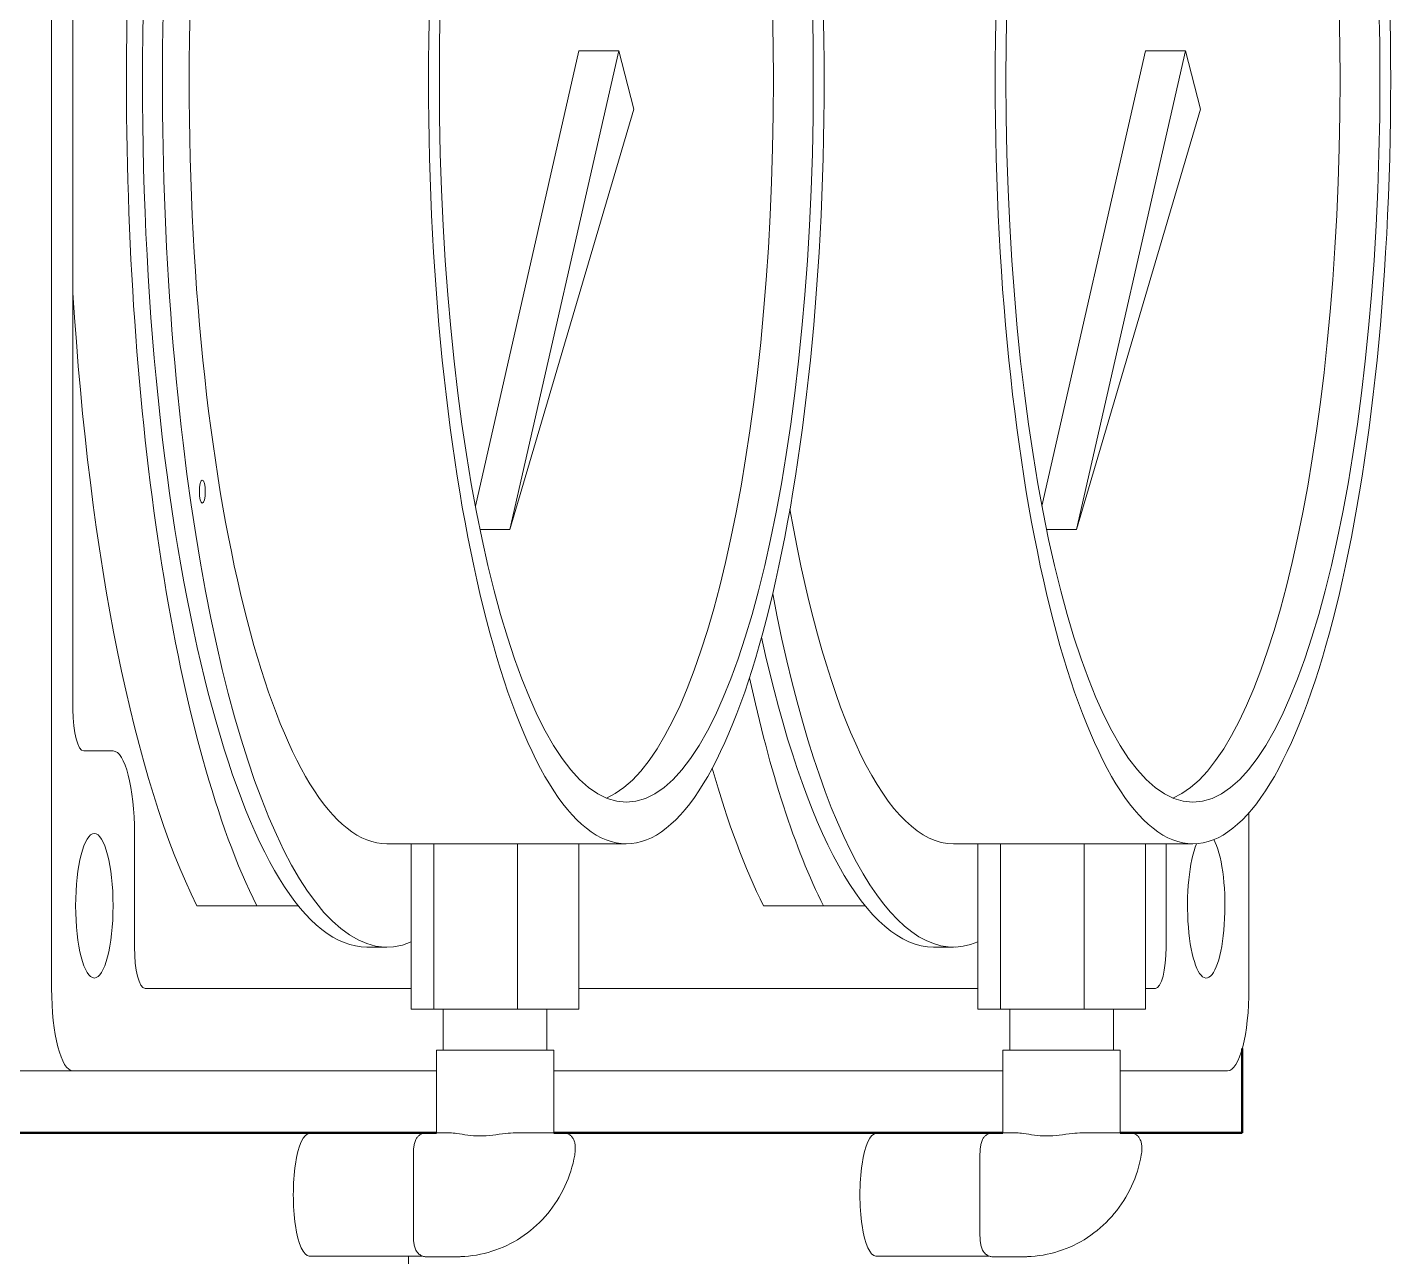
# Model space of a CAD drawing. Header units: inches. Extents: x 15 to 402, y 6 to 258.
# Drawn here: x 218.041 to 222.167, y 99.236 to 102.958 of the extents above; entities that cross this region are included whole.
import ezdxf

# ---------------------------------------------------------------- set-up
doc = ezdxf.new("R2010")
doc.units = ezdxf.units.IN
doc.header["$LTSCALE"] = 12
doc.header["$MEASUREMENT"] = 0
doc.layers.add('Visible (ANSI)', color=7, linetype='Continuous', lineweight=50)

msp = doc.modelspace()

# ---------------------------------------------------------------- linework, layer by layer
at = {"layer": 'Visible (ANSI)', "linetype": 'Continuous', "lineweight": 18}
for p, q in [((218.11447, 100.04836), (218.11447, 107.54836)), ((218.17918, 100.89211), (218.17918, 106.70461)), ((219.3968, 101.50826), (219.71007, 102.88672)), ((219.50137, 101.43708), (219.83081, 102.88672)), ((219.71007, 102.88672), (219.83081, 102.88672)), ((219.83081, 102.88672), (219.87656, 102.70994)), ((221.11146, 101.50826), (221.42473, 102.88672)), ((221.21603, 101.43708), (221.54547, 102.88672)), ((221.42473, 102.88672), (221.54547, 102.88672)), ((221.54547, 102.88672), (221.59122, 102.70994)), ((219.87656, 102.70994), (219.50137, 101.43708)), ((221.59122, 102.70994), (221.21603, 101.43708)), ((219.41085, 101.43708), (219.50137, 101.43708)), ((221.12551, 101.43708), (221.21603, 101.43708)), ((218.30049, 100.76711), (218.21153, 100.76711)), ((221.73793, 100.5806), (221.73793, 100.04836)), ((218.3652, 100.1734), (218.3652, 100.51711)), ((219.12924, 100.48583), (219.20303, 100.48583)), ((219.2709, 100.48583), (219.20303, 100.48583)), ((219.20303, 100.48583), (219.20303, 99.98583)), ((219.52419, 100.48583), (219.2709, 100.48583)), ((219.2709, 100.48583), (219.2709, 99.98583)), ((219.70962, 100.48583), (219.52419, 100.48583)), ((219.52419, 100.48583), (219.52419, 99.98583)), ((219.70962, 100.48583), (219.70962, 99.98583)), ((219.70962, 100.48583), (219.85369, 100.48583)), ((220.8439, 100.48583), (220.91769, 100.48583)), ((220.98556, 100.48583), (220.91769, 100.48583)), ((220.91769, 100.48583), (220.91769, 99.98583)), ((221.23885, 100.48583), (220.98556, 100.48583)), ((220.98556, 100.48583), (220.98556, 99.98583)), ((221.42428, 100.48583), (221.23885, 100.48583)), ((221.23885, 100.48583), (221.23885, 99.98583)), ((221.42428, 100.48583), (221.42428, 99.98583)), ((221.42428, 100.48583), (221.56834, 100.48583)), ((221.4872, 100.48583), (221.4872, 100.1734)), ((218.55424, 100.2984), (218.73535, 100.2984)), ((218.86166, 100.2984), (218.73535, 100.2984)), ((220.2689, 100.2984), (220.45001, 100.2984)), ((220.57632, 100.2984), (220.45001, 100.2984)), ((219.06887, 100.17333), (219.12924, 100.17333)), ((220.78353, 100.17333), (220.8439, 100.17333)), ((219.20303, 100.0484), (218.39755, 100.0484)), ((220.91769, 100.0484), (219.70962, 100.0484)), ((221.45485, 100.0484), (221.42428, 100.0484)), ((219.20303, 99.98583), (219.2709, 99.98583)), ((219.2709, 99.98583), (219.52419, 99.98583)), ((219.29934, 99.98583), (219.29934, 99.86083)), ((219.52419, 99.98583), (219.70962, 99.98583)), ((219.6133, 99.98583), (219.6133, 99.86083)), ((220.91769, 99.98583), (220.98556, 99.98583)), ((220.98556, 99.98583), (221.23885, 99.98583)), ((221.014, 99.98583), (221.014, 99.86083)), ((221.23885, 99.98583), (221.42428, 99.98583)), ((221.32796, 99.98583), (221.32796, 99.86083)), ((219.63382, 99.86083), (219.27882, 99.86083)), ((219.27882, 99.86083), (219.27882, 99.61083)), ((219.63382, 99.86083), (219.63382, 99.61083)), ((221.34848, 99.86083), (220.99348, 99.86083)), ((220.99348, 99.86083), (220.99348, 99.61083)), ((221.34848, 99.86083), (221.34848, 99.61083)), ((217.81695, 99.79836), (218.17917, 99.79836)), ((219.27882, 99.79836), (218.17917, 99.79836)), ((220.99348, 99.79836), (219.63382, 99.79836)), ((221.67323, 99.79836), (221.34848, 99.79836)), ((219.23586, 99.60859), (218.89393, 99.60859)), ((219.19462, 99.60859), (219.19462, 99.61086)), ((219.31961, 99.61083), (219.24767, 99.61083)), ((219.25932, 99.61086), (219.25932, 99.61083)), ((219.58879, 99.61083), (219.51812, 99.61083)), ((219.62015, 99.61083), (219.58879, 99.61083)), ((219.66371, 99.61083), (219.63236, 99.61083)), ((220.95052, 99.60859), (220.60859, 99.60859)), ((221.03427, 99.61083), (220.96233, 99.61083)), ((221.30345, 99.61083), (221.23278, 99.61083)), ((221.33481, 99.61083), (221.30345, 99.61083)), ((221.37837, 99.61083), (221.34702, 99.61083)), ((219.20926, 99.54833), (219.20926, 99.4332)), ((220.92392, 99.54833), (220.92392, 99.4332)), ((219.20926, 99.41346), (219.20926, 99.29833)), ((220.92392, 99.41346), (220.92392, 99.29833)), ((219.23586, 99.23807), (218.89393, 99.23807)), ((219.19462, 96.98586), (219.19462, 99.23807)), ((219.24767, 99.23583), (219.25681, 99.23583)), ((219.25681, 99.23583), (219.33766, 99.23583)), ((220.95052, 99.23807), (220.60859, 99.23807)), ((220.96233, 99.23583), (220.97147, 99.23583)), ((220.97147, 99.23583), (221.05232, 99.23583))]:
    msp.add_line(p, q, dxfattribs=at)
at = {"layer": 'Visible (ANSI)'}
for p, q in [((221.71756, 99.61086), (221.71756, 99.86626)), ((217.9075, 99.61086), (219.27882, 99.61086)), ((219.63382, 99.61086), (220.99348, 99.61086)), ((221.34848, 99.61086), (221.70265, 99.61086)), ((221.71756, 99.61086), (221.70265, 99.61086))]:
    msp.add_line(p, q, dxfattribs=at)
at = {"layer": 'Visible (ANSI)', "linetype": 'Continuous', "lineweight": 18}
for centre, major_axis, start_param, end_param in [((219.06887, 102.79833), (0, 2.8125), 5.6776934, 8.9488413), ((219.12924, 102.79833), (0, -2.625), 2.6486674, 6.3920047), ((219.06887, 102.79833), (0, -2.625), 3.1415927, 6.2831853), ((219.12924, 102.79833), (0, -2.3125), 3.1415927, 6.2831853), ((219.73294, 102.79833), (0, -2.18642), 0.1068862, 3.0347065), ((221.4476, 102.79833), (0, -2.18642), 0.1068862, 3.0347065), ((218.88776, 102.79833), (0, 2.8125), 1.8018797, 2.665656), ((220.8439, 102.79833), (0, -2.3125), 5.3090438, 6.2831853), ((220.8439, 102.79833), (0, -2.625), 5.3465659, 6.3920047), ((220.78353, 102.79833), (0, -2.625), 5.4104063, 6.2831853), ((220.78353, 102.79833), (0, 2.8125), 2.2697842, 2.665656), ((218.21153, 100.89211), (0, -0.125), 4.712389, 6.2831853), ((218.30049, 100.51711), (0, 0.25), 4.712389, 6.2831853), ((220.60242, 102.79833), (0, 2.8125), 2.4050046, 2.665656), ((221.60852, 100.29836), (0, -0.21875), 3.6794154, 9.0109927), ((218.39755, 100.1734), (0, -0.125), 4.712389, 6.2831853), ((221.45485, 100.1734), (0, -0.125), 0, 1.5707963), ((218.17917, 100.04836), (0, -0.25), 4.712389, 6.2831853), ((221.67323, 100.04836), (0, -0.25), 0, 1.5707963), ((218.89393, 99.42333), (0, 0.18526), 0, 3.1415927), ((220.60859, 99.42333), (0, 0.18526), 0, 3.1415927)]:
    msp.add_ellipse(centre, major_axis=major_axis, ratio=0.258819, start_param=start_param, end_param=end_param, dxfattribs=at)
for centre, major_axis in [((219.85369, 102.79833), (0, 2.3125)), ((221.56834, 102.79833), (0, 2.3125)), ((219.85369, 102.79833), (0, 2.18642)), ((221.56834, 102.79833), (0, 2.18642)), ((218.57059, 101.55213), (0, -0.035)), ((218.24388, 100.29836), (0, 0.21875))]:
    msp.add_ellipse(centre, major_axis=major_axis, ratio=0.258819, dxfattribs=at)
for points, knots in [([(219.24767, 99.61083), (219.24413, 99.61083), (219.24061, 99.61021), (219.23415, 99.60807), (219.23129, 99.60651), (219.226, 99.60281), (219.22387, 99.60065), (219.21972, 99.5957), (219.2182, 99.59306), (219.21481, 99.58629), (219.21361, 99.58247), (219.21163, 99.57471), (219.21093, 99.5708), (219.20988, 99.56273), (219.20954, 99.55858), (219.2093, 99.55237), (219.20926, 99.55035), (219.20926, 99.54833)], [1.5707963, 1.5707963, 1.5707963, 1.5707963, 1.656218, 1.656218, 1.7499313, 1.7499313, 1.8702045, 1.8702045, 2.0483658, 2.0483658, 2.362525, 2.362525, 2.6766843, 2.6766843, 2.9908436, 2.9908436, 3.1415927, 3.1415927, 3.1415927, 3.1415927]), ([(219.31961, 99.61083), (219.32606, 99.61083), (219.33327, 99.61001), (219.36097, 99.606), (219.38512, 99.60155), (219.41038, 99.60155), (219.43565, 99.60155), (219.46292, 99.606), (219.49873, 99.61001), (219.50863, 99.61083), (219.51812, 99.61083)], [2.0007518, 2.0007518, 2.0007518, 2.0007518, 2.07967253, 2.07967253, 2.27900016, 2.27900016, 2.27900016, 2.47832779, 2.47832779, 2.55724853, 2.55724853, 2.55724853, 2.55724853]), ([(219.62015, 99.61083), (219.62323, 99.61087), (219.6258, 99.61079), (219.62777, 99.61079), (219.62975, 99.61079), (219.6313, 99.61087), (219.63236, 99.61083)], [1.11851794, 1.11851794, 1.11851794, 1.11851794, 1.17671806, 1.17671806, 1.17671806, 1.23491818, 1.23491818, 1.23491818, 1.23491818]), ([(219.66371, 99.61083), (219.66725, 99.61083), (219.67088, 99.6102), (219.67748, 99.60795), (219.68039, 99.60633), (219.68567, 99.60249), (219.6878, 99.60026), (219.69179, 99.59524), (219.69321, 99.5926), (219.69627, 99.58591), (219.69723, 99.58219), (219.69873, 99.57432), (219.69912, 99.57018), (219.69934, 99.56161), (219.69917, 99.55727), (219.69844, 99.54961), (219.69799, 99.54633), (219.69741, 99.54307)], [0, 0, 0, 0, 0.00704767, 0.00704767, 0.01436463, 0.01436463, 0.02337213, 0.02337213, 0.03616115, 0.03616115, 0.05860048, 0.05860048, 0.08453699, 0.08453699, 0.1104735, 0.1104735, 0.12968255, 0.12968255, 0.12968255, 0.12968255]), ([(220.96233, 99.61083), (220.95879, 99.61083), (220.95527, 99.61021), (220.94881, 99.60807), (220.94595, 99.60651), (220.94066, 99.60281), (220.93853, 99.60065), (220.93438, 99.5957), (220.93286, 99.59306), (220.92947, 99.58629), (220.92827, 99.58247), (220.92629, 99.57471), (220.92558, 99.5708), (220.92454, 99.56273), (220.9242, 99.55858), (220.92396, 99.55237), (220.92392, 99.55035), (220.92392, 99.54833)], [1.5707963, 1.5707963, 1.5707963, 1.5707963, 1.656218, 1.656218, 1.7499313, 1.7499313, 1.8702045, 1.8702045, 2.0483658, 2.0483658, 2.362525, 2.362525, 2.6766843, 2.6766843, 2.9908436, 2.9908436, 3.1415927, 3.1415927, 3.1415927, 3.1415927]), ([(221.03427, 99.61083), (221.04072, 99.61083), (221.04793, 99.61001), (221.07563, 99.606), (221.09977, 99.60155), (221.12504, 99.60155), (221.15031, 99.60155), (221.17758, 99.606), (221.21338, 99.61001), (221.22329, 99.61083), (221.23278, 99.61083)], [2.0007518, 2.0007518, 2.0007518, 2.0007518, 2.07967253, 2.07967253, 2.27900016, 2.27900016, 2.27900016, 2.47832779, 2.47832779, 2.55724853, 2.55724853, 2.55724853, 2.55724853]), ([(221.33481, 99.61083), (221.33788, 99.61087), (221.34046, 99.61079), (221.34243, 99.61079), (221.34441, 99.61079), (221.34596, 99.61087), (221.34702, 99.61083)], [1.11851794, 1.11851794, 1.11851794, 1.11851794, 1.17671806, 1.17671806, 1.17671806, 1.23491818, 1.23491818, 1.23491818, 1.23491818]), ([(221.37837, 99.61083), (221.38191, 99.61083), (221.38554, 99.6102), (221.39213, 99.60795), (221.39505, 99.60633), (221.40033, 99.60249), (221.40246, 99.60026), (221.40645, 99.59524), (221.40787, 99.5926), (221.41092, 99.58591), (221.41188, 99.58219), (221.41339, 99.57432), (221.41377, 99.57018), (221.414, 99.56161), (221.41383, 99.55727), (221.4131, 99.54961), (221.41265, 99.54633), (221.41207, 99.54307)], [0, 0, 0, 0, 0.00704767, 0.00704767, 0.01436463, 0.01436463, 0.02337213, 0.02337213, 0.03616115, 0.03616115, 0.05860048, 0.05860048, 0.08453699, 0.08453699, 0.1104735, 0.1104735, 0.12968255, 0.12968255, 0.12968255, 0.12968255]), ([(219.36447, 99.23667), (219.3965, 99.23889), (219.42823, 99.24552), (219.48889, 99.26711), (219.51781, 99.28207), (219.57081, 99.31925), (219.59489, 99.34147), (219.63658, 99.39159), (219.65418, 99.41948), (219.68171, 99.47902), (219.69164, 99.51065), (219.69741, 99.54307)], [3.2084134, 3.2084134, 3.2084134, 3.2084134, 3.4727754, 3.4727754, 3.7371375, 3.7371375, 4.0014996, 4.0014996, 4.2658617, 4.2658617, 4.5302237, 4.5302237, 4.5302237, 4.5302237]), ([(221.07913, 99.23667), (221.11116, 99.23889), (221.14289, 99.24552), (221.20355, 99.26711), (221.23247, 99.28207), (221.28547, 99.31925), (221.30955, 99.34147), (221.35123, 99.39159), (221.36883, 99.41948), (221.39637, 99.47902), (221.4063, 99.51065), (221.41207, 99.54307)], [3.2084134, 3.2084134, 3.2084134, 3.2084134, 3.4727754, 3.4727754, 3.7371375, 3.7371375, 4.0014996, 4.0014996, 4.2658617, 4.2658617, 4.5302237, 4.5302237, 4.5302237, 4.5302237]), ([(219.20924, 99.41346), (219.20925, 99.41678), (219.20926, 99.42008), (219.20926, 99.42333), (219.20926, 99.42658), (219.20925, 99.42987), (219.20924, 99.4332)], [1.288921134, 1.288921134, 1.288921134, 1.288921134, 1.313667291, 1.313667291, 1.313667291, 1.338413449, 1.338413449, 1.338413449, 1.338413449]), ([(220.9239, 99.41346), (220.92391, 99.41678), (220.92392, 99.42008), (220.92392, 99.42333), (220.92392, 99.42658), (220.92391, 99.42987), (220.9239, 99.4332)], [1.288921134, 1.288921134, 1.288921134, 1.288921134, 1.313667291, 1.313667291, 1.313667291, 1.338413449, 1.338413449, 1.338413449, 1.338413449]), ([(219.20926, 99.29833), (219.20926, 99.29411), (219.20943, 99.2899), (219.21012, 99.28165), (219.21064, 99.27761), (219.21212, 99.26975), (219.21305, 99.26594), (219.21588, 99.258), (219.21752, 99.25385), (219.22283, 99.2472), (219.2243, 99.24558), (219.22898, 99.24153), (219.23277, 99.239), (219.24078, 99.23642), (219.24421, 99.23583), (219.24767, 99.23583)], [3.1415927, 3.1415927, 3.1415927, 3.1415927, 3.4557519, 3.4557519, 3.7699112, 3.7699112, 4.0840704, 4.0840704, 4.3982297, 4.3982297, 4.4920126, 4.4920126, 4.6289609, 4.6289609, 4.712389, 4.712389, 4.712389, 4.712389]), ([(220.92392, 99.29833), (220.92392, 99.29411), (220.92409, 99.2899), (220.92478, 99.28165), (220.9253, 99.27761), (220.92678, 99.26975), (220.92771, 99.26594), (220.93054, 99.258), (220.93218, 99.25385), (220.93748, 99.2472), (220.93896, 99.24558), (220.94363, 99.24153), (220.94743, 99.239), (220.95543, 99.23642), (220.95887, 99.23583), (220.96233, 99.23583)], [3.1415927, 3.1415927, 3.1415927, 3.1415927, 3.4557519, 3.4557519, 3.7699112, 3.7699112, 4.0840704, 4.0840704, 4.3982297, 4.3982297, 4.4920126, 4.4920126, 4.6289609, 4.6289609, 4.712389, 4.712389, 4.712389, 4.712389]), ([(219.36447, 99.23667), (219.36265, 99.23654), (219.36078, 99.23643), (219.35704, 99.23624), (219.35515, 99.23616), (219.35144, 99.23602), (219.34961, 99.23597), (219.34602, 99.23589), (219.34426, 99.23587), (219.34086, 99.23584), (219.33922, 99.23583), (219.33766, 99.23583)], [0, 0, 0, 0, 0.012963359, 0.012963359, 0.025926717, 0.025926717, 0.038890076, 0.038890076, 0.051853435, 0.051853435, 0.064816794, 0.064816794, 0.064816794, 0.064816794]), ([(221.07913, 99.23667), (221.0773, 99.23654), (221.07544, 99.23643), (221.07169, 99.23624), (221.06981, 99.23616), (221.0661, 99.23602), (221.06427, 99.23597), (221.06067, 99.23589), (221.05892, 99.23587), (221.05552, 99.23584), (221.05388, 99.23583), (221.05232, 99.23583)], [0, 0, 0, 0, 0.012963359, 0.012963359, 0.025926717, 0.025926717, 0.038890076, 0.038890076, 0.051853435, 0.051853435, 0.064816794, 0.064816794, 0.064816794, 0.064816794])]:
    msp.add_open_spline(points, degree=3, knots=knots, dxfattribs=at)

doc.saveas('drawing.dxf')
